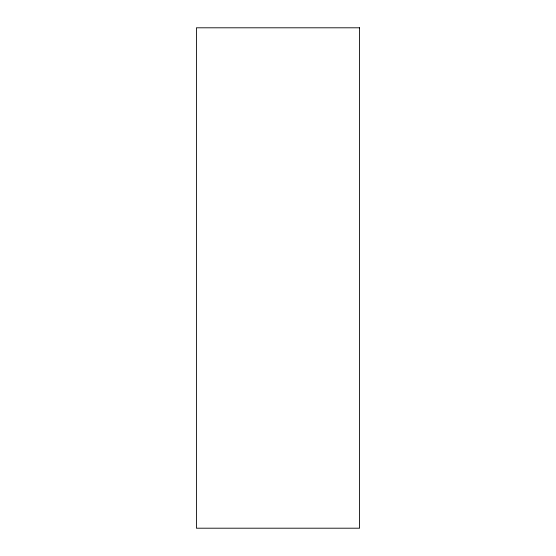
<?xml version="1.0" encoding="UTF-8"?>
<svg xmlns="http://www.w3.org/2000/svg" width="556" height="556" viewBox="0 0 556 556"><rect width="100%" height="100%" fill="white"/><g stroke="black" fill="none" stroke-linecap="round" stroke-linejoin="round"><path stroke-width="0.83" d="M359.586 27.8L196.414 27.8L196.414 528.2L359.586 528.2L359.586 27.8"/></g></svg>
